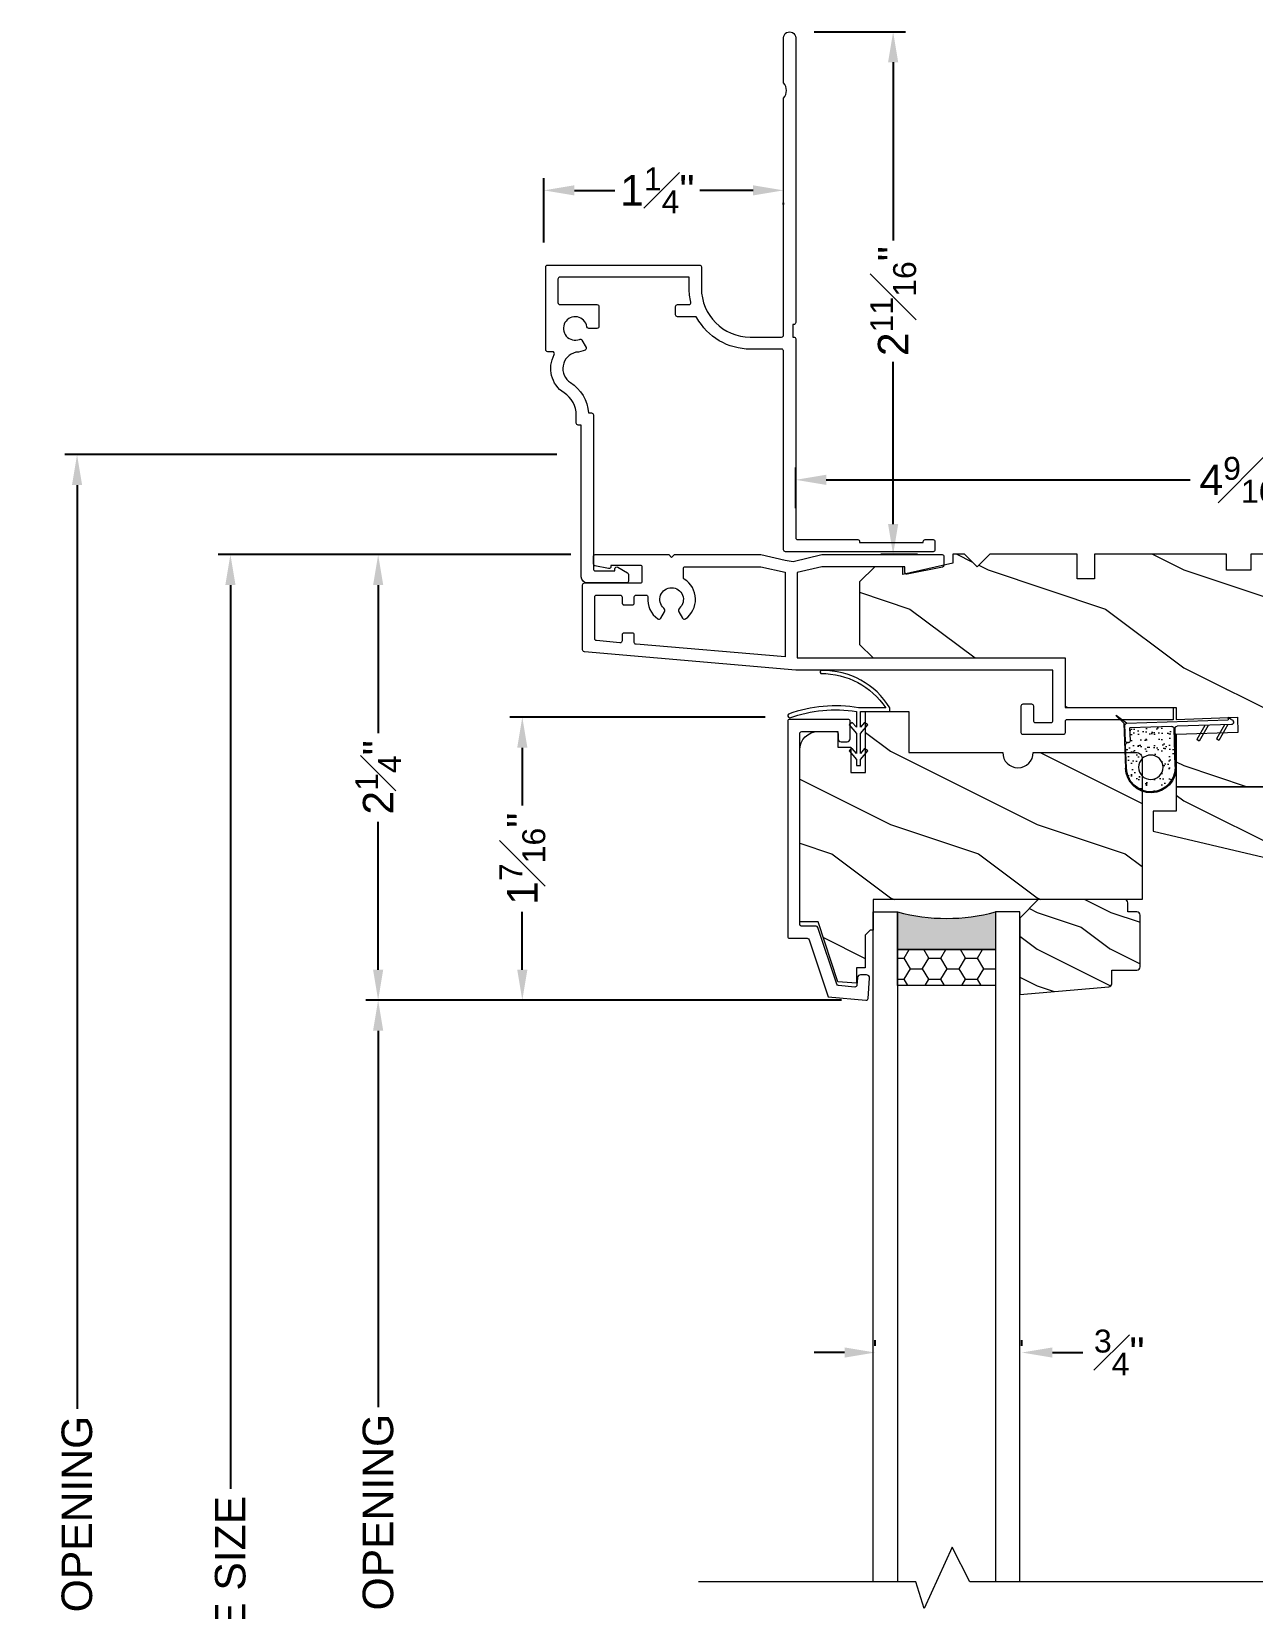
# Model space of a CAD drawing. Extents: x 75.1 to 84.8, y 7.9 to 23.
# Drawn here: x 75.11 to 81.35, y 14.89 to 22.95 of the extents above; entities that cross this region are included whole.
import ezdxf

# ---------------------------------------------------------------- set-up
doc = ezdxf.new("R2010")
doc.units = 0
doc.header["$MEASUREMENT"] = 0
doc.layers.get('0').update_dxf_attribs({"linetype": 'CONTINUOUS'})
doc.layers.get('DEFPOINTS').update_dxf_attribs({"linetype": 'CONTINUOUS'})
doc.layers.add('DIM', color=7, linetype='CONTINUOUS', lineweight=13)
doc.layers.add('PRODUCTS', color=7, linetype='CONTINUOUS', lineweight=13)
doc.styles.get("Standard").update_dxf_attribs({"font": 'arial.ttf'})
doc.dimstyles.get("Standard").update_dxf_attribs({"dimscale": 0, "dimtxt": 0.156, "dimasz": 0.156, "dimexe": 0.063, "dimexo": 0.125, "dimgap": 0.05, "dimtad": 0, "dimdec": 4, "dimzin": 0, "dimdsep": 46, "dimlunit": 4, "dimtxsty": 'Standard', "dimcen": 0.09, "dimclrd": 256, "dimclre": 256, "dimclrt": 256, "dimadec": 0, "dimazin": 0, "dimtfac": 0.75, "dimtdec": 4, "dimtix": 1, "dimtofl": 0, "dimtmove": 0, "dimatfit": 1, "dimfxl": 1, "dimfrac": 1, "dimtolj": 1, "dimtzin": 5, "dimarcsym": 0})

# ---------------------------------------------------------------- blocks, each defined once
blk = doc.blocks.new('*D13')
at = {"layer": 'DEFPOINTS', "color": 0, "ltscale": 2, "transparency": 16777216}
for p in [(79.0146566197296, 20.66221893491868), (79.0146566197296, 20.39263047136226), (83.5916573826691, 20.28187799510348)]:
    blk.add_point(p, dxfattribs=at)
at = {"layer": 'DIM', "lineweight": -2, "ltscale": 2, "transparency": 16777216}
for p, q in [((79.0146566197296, 20.51763047136226), (79.0146566197296, 20.72521893491868)), ((83.5916573826691, 20.40687799510348), (83.5916573826691, 20.72521893491868)), ((79.17065661972961, 20.66221893491868), (81.03091790079907, 20.66221893491868)), ((83.43565738266909, 20.66221893491868), (81.59676305768858, 20.66221893491868))]:
    blk.add_line(p, q, dxfattribs=at)
at = {"layer": 'DIM', "ltscale": 2, "transparency": 16777216}
for points in [[(79.17065661972961, 20.68821893491868), (79.17065661972961, 20.63621893491868), (79.0146566197296, 20.66221893491868)], [(83.43565738266909, 20.68821893491868), (83.43565738266909, 20.63621893491868), (83.5916573826691, 20.66221893491868)]]:
    blk.add_solid(points, dxfattribs=at)
at = {"layer": 'DIM', "ltscale": 2, "transparency": 16777216, "insert": (81.31384047924382, 20.66221893491868), "char_height": 0.156, "attachment_point": 5}
blk.add_mtext('\\A1;4{\\H0.750000x;\\S9#16;}"', dxfattribs=at)
blk = doc.blocks.new('*D14')
at = {"layer": 'DEFPOINTS', "color": 0, "ltscale": 2, "transparency": 16777216}
for p in [(77.6176649555471, 19.44886270391793), (78.98372323480274, 19.44886270391793), (79.37391852543658, 18.00252904074367)]:
    blk.add_point(p, dxfattribs=at)
at = {"layer": 'DIM', "lineweight": -2, "ltscale": 2, "transparency": 16777216}
for p, q in [((78.85872323480274, 19.44886270391793), (77.5546649555471, 19.44886270391793)), ((77.6176649555471, 19.29286270391793), (77.6176649555471, 18.99753830070733)), ((77.6176649555471, 18.15852904074367), (77.6176649555471, 18.45385344395427)), ((79.24891852543658, 18.00252904074367), (77.5546649555471, 18.00252904074367))]:
    blk.add_line(p, q, dxfattribs=at)
at = {"layer": 'DIM', "ltscale": 2, "transparency": 16777216}
for points in [[(77.5916649555471, 19.29286270391793), (77.6436649555471, 19.29286270391793), (77.6176649555471, 19.44886270391793)], [(77.5916649555471, 18.15852904074367), (77.6436649555471, 18.15852904074367), (77.6176649555471, 18.00252904074367)]]:
    blk.add_solid(points, dxfattribs=at)
at = {"layer": 'DIM', "ltscale": 2, "transparency": 16777216, "insert": (77.6176649555471, 18.72569587233081), "char_height": 0.156, "attachment_point": 5, "rotation": 90}
blk.add_mtext('\\A1;1{\\H0.750000x;\\S7#16;}"', dxfattribs=at)
blk = doc.blocks.new('*D15')
at = {"layer": 'DEFPOINTS', "color": 0, "ltscale": 2, "transparency": 16777216}
for p in [(76.88087259868595, 20.27987826213181), (77.9906566197296, 20.27987826213181), (79.37391852543658, 18.00252904074367)]:
    blk.add_point(p, dxfattribs=at)
at = {"layer": 'DIM', "lineweight": -2, "ltscale": 2, "transparency": 16777216}
for p, q in [((77.8656566197296, 20.27987826213181), (76.81787259868595, 20.27987826213181)), ((76.88087259868595, 20.12387826213181), (76.88087259868595, 19.36760815348412)), ((76.88087259868595, 18.15852904074367), (76.88087259868595, 18.91479914939135)), ((79.24891852543658, 18.00252904074367), (76.81787259868595, 18.00252904074367))]:
    blk.add_line(p, q, dxfattribs=at)
at = {"layer": 'DIM', "ltscale": 2, "transparency": 16777216}
for points in [[(76.85487259868596, 20.12387826213181), (76.90687259868595, 20.12387826213181), (76.88087259868595, 20.27987826213181)], [(76.85487259868596, 18.15852904074367), (76.90687259868595, 18.15852904074367), (76.88087259868595, 18.00252904074367)]]:
    blk.add_solid(points, dxfattribs=at)
at = {"layer": 'DIM', "ltscale": 2, "transparency": 16777216, "insert": (76.88087259868595, 19.14120365143775), "char_height": 0.156, "attachment_point": 5, "rotation": 90}
blk.add_mtext('\\A1;2{\\H0.750000x;\\S1#4;}"', dxfattribs=at)
blk = doc.blocks.new('*D16')
at = {"layer": 'DEFPOINTS', "color": 0, "ltscale": 2, "transparency": 16777216}
for p in [(76.88087259868595, 18.00252904074367), (79.37391852543658, 18.00252904074367), (79.37825487771705, 11.61930639693183)]:
    blk.add_point(p, dxfattribs=at)
at = {"layer": 'DIM', "lineweight": -2, "ltscale": 2, "transparency": 16777216}
for p, q in [((79.24891852543658, 18.00252904074367), (76.81787259868595, 18.00252904074367)), ((76.88087259868595, 17.84652904074367), (76.88087259868595, 15.92344159332615)), ((76.88087259868595, 11.77530639693183), (76.88087259868595, 13.69839384434935)), ((79.25325487771705, 11.61930639693183), (76.81787259868595, 11.61930639693183))]:
    blk.add_line(p, q, dxfattribs=at)
at = {"layer": 'DIM', "ltscale": 2, "transparency": 16777216}
for points in [[(76.85487259868596, 17.84652904074367), (76.90687259868595, 17.84652904074367), (76.88087259868595, 18.00252904074367)], [(76.85487259868596, 11.77530639693183), (76.90687259868595, 11.77530639693183), (76.88087259868595, 11.61930639693183)]]:
    blk.add_solid(points, dxfattribs=at)
at = {"layer": 'DIM', "ltscale": 2, "transparency": 16777216, "insert": (76.88087259868595, 14.81091771883776), "char_height": 0.156, "attachment_point": 5, "rotation": 90}
blk.add_mtext('\\A1;DAYLIGHT OPENING', dxfattribs=at)
blk = doc.blocks.new('*D17')
at = {"layer": 'DEFPOINTS', "color": 0, "ltscale": 2, "transparency": 16777216}
for p in [(76.12580588901416, 20.27987826213181), (77.9906566197296, 20.27987826213181), (77.99408971630433, 9.341916212525849)]:
    blk.add_point(p, dxfattribs=at)
at = {"layer": 'DIM', "lineweight": -2, "ltscale": 2, "transparency": 16777216}
for p, q in [((77.8656566197296, 20.27987826213181), (76.06280588901416, 20.27987826213181)), ((76.12580588901416, 20.12387826213181), (76.12580588901416, 15.50463314433954)), ((76.12580588901416, 9.49791621252585), (76.12580588901416, 14.1265185467952)), ((77.86908971630433, 9.341916212525849), (76.06280588901416, 9.341916212525849))]:
    blk.add_line(p, q, dxfattribs=at)
at = {"layer": 'DIM', "ltscale": 2, "transparency": 16777216}
for points in [[(76.09980588901416, 20.12387826213181), (76.15180588901416, 20.12387826213181), (76.12580588901416, 20.27987826213181)], [(76.09980588901416, 9.49791621252585), (76.15180588901416, 9.49791621252585), (76.12580588901416, 9.341916212525849)]]:
    blk.add_solid(points, dxfattribs=at)
at = {"layer": 'DIM', "ltscale": 2, "transparency": 16777216, "insert": (76.12580588901416, 14.81557584556739), "char_height": 0.156, "attachment_point": 5, "rotation": 90}
blk.add_mtext('\\A1;FRAME SIZE', dxfattribs=at)
blk = doc.blocks.new('*D18')
at = {"layer": 'DEFPOINTS', "color": 0, "ltscale": 2, "transparency": 16777216}
for p in [(75.3420543804217, 20.79123321158057), (77.9186566197296, 20.79123321158057), (77.57210921025555, 9.091916212525849)]:
    blk.add_point(p, dxfattribs=at)
at = {"layer": 'DIM', "lineweight": -2, "ltscale": 2, "transparency": 16777216}
for p, q in [((77.7936566197296, 20.79123321158057), (75.2790543804217, 20.79123321158057)), ((75.3420543804217, 20.63523321158057), (75.3420543804217, 15.91359358090162)), ((75.3420543804217, 9.247916212525851), (75.3420543804217, 13.96755811023313)), ((77.44710921025555, 9.091916212525849), (75.2790543804217, 9.09191621252585))]:
    blk.add_line(p, q, dxfattribs=at)
at = {"layer": 'DIM', "ltscale": 2, "transparency": 16777216}
for points in [[(75.3160543804217, 20.63523321158057), (75.3680543804217, 20.63523321158057), (75.3420543804217, 20.79123321158057)], [(75.3160543804217, 9.247916212525851), (75.3680543804217, 9.247916212525851), (75.3420543804217, 9.09191621252585)]]:
    blk.add_solid(points, dxfattribs=at)
at = {"layer": 'DIM', "ltscale": 2, "transparency": 16777216, "insert": (75.3420543804217, 14.94057584556739), "char_height": 0.156, "attachment_point": 5, "rotation": 90}
blk.add_mtext('\\A1;ROUGH OPENING', dxfattribs=at)
blk = doc.blocks.new('*D21')
at = {"layer": 'DEFPOINTS', "color": 0, "transparency": 16777216}
for p in [(80.17069578939177, 16.20183163216745), (79.420728821935, 16.11044644605648), (80.17069578939177, 16.11044832960521)]:
    blk.add_point(p, dxfattribs=at)
at = {"layer": 'DIM', "lineweight": -2, "transparency": 16777216}
for p, q in [((79.264728821935, 16.20183163216745), (79.108728821935, 16.20183163216745)), ((79.420728821935, 16.23544644605648), (79.420728821935, 16.26483163216745)), ((80.17069578939177, 16.23544832960521), (80.17069578939177, 16.26483163216745)), ((80.32669578939178, 16.20183163216745), (80.48269578939177, 16.20183163216745))]:
    blk.add_line(p, q, dxfattribs=at)
at = {"layer": 'DIM', "transparency": 16777216}
for points in [[(79.264728821935, 16.22783163216745), (79.264728821935, 16.17583163216745), (79.420728821935, 16.20183163216745)], [(80.32669578939178, 16.22783163216745), (80.32669578939178, 16.17583163216745), (80.17069578939177, 16.20183163216745)]]:
    blk.add_solid(points, dxfattribs=at)
at = {"layer": 'DIM', "transparency": 16777216, "insert": (80.66845090535357, 16.20183163216745), "char_height": 0.156, "attachment_point": 5}
blk.add_mtext('\\A1;{\\H0.750000x;\\S3#4;}"', dxfattribs=at)
blk = doc.blocks.new('Frame-Colonial-Horiz Profile-C-WC BLOCK')
at = {"ltscale": 2}
h = blk.add_hatch(dxfattribs=at)
h.set_pattern_fill('WOOD1', color=256)
h.set_pattern_definition([(216.8699, (0.4, 1), (2.999999917824452, 2.000000123263317), [0.5, -4.5]), (206.5651, (1, 0.7), (-0.9999991579409075, -1.000001309396381), [1.118034, -1.118034]), (198.4349, (1, 0.2), (-2.000000434592961, -0.999998403222708), [0.632456, -2.529822])])
edge = h.paths.add_edge_path()
edge.add_line((4.180999999999983, -0.5299997329711923), (3.200000762939453, -0.5299997329711923))
edge.add_line((3.200000762939453, -0.5299997329711923), (3.200000762939453, -0.7839994430541992))
edge.add_line((3.200000762939453, -0.7839994430541992), (2.632000923156738, -0.7839994430541992))
edge.add_line((2.632000923156738, -0.7839994430541992), (2.632000923156738, -0.8439998626709002))
edge.add_line((2.632000923156738, -0.8439998626709002), (2.319191932678223, -0.833076477050783))
edge.add_line((2.319191932678223, -0.833076477050783), (2.316469192504883, -0.9110288619995135))
edge.add_line((2.316469192504883, -0.9110288619995135), (2.632000923156738, -0.9220476150512678))
edge.add_line((2.632000923156738, -0.9220476150512678), (2.632000923156738, -1.187999725341797))
edge.add_line((2.632000923156738, -1.187999725341797), (1.242000579833984, -1.187999725341797))
edge.add_line((1.242000579833984, -1.187999725341797), (1.242000579833984, -1.092999458312988))
edge.add_line((1.242000579833984, -1.092999458312988), (0.9920005798339844, -1.092999458312988))
edge.add_line((0.9920005798339844, -1.092999458312988), (0.9920005798339844, -1.188000679016113))
edge.add_line((0.9920005798339844, -1.188000679016113), (0.8750009536743164, -1.188000679016113))
edge.add_arc((0.8750016473342311, -1.156999848034858), 0.03100083098901623, 179.9999999999996, 269.99871797676815, ccw=False)
edge.add_line((0.8440008163452148, -1.156999848034857), (0.8440008163452148, -1.094000816345213))
edge.add_line((0.8440008163452148, -1.094000816345213), (0.781001091003418, -1.094000816345213))
edge.add_line((0.781001091003418, -1.094000816345213), (0.6260004043579102, -0.9690008163452148))
edge.add_line((0.6260004043579102, -0.9690008163452148), (0.5630006790161133, -0.9690008163452166))
edge.add_line((0.5630006790161133, -0.9690008163452166), (0.5630006790161133, -0.8130006790161133))
edge.add_line((0.5630006790161133, -0.8130006790161133), (0.4380006790161133, -0.8130006790161133))
edge.add_line((0.4380006790161133, -0.8130006790161133), (0.4060001373291016, -0.781001091003418))
edge.add_line((0.4060001373291016, -0.781001091003418), (0.01599884033203125, -0.781001091003418))
edge.add_arc((0.01600021893258508, -0.7650008721302239), 0.01600021893258508, 179.999999999996, 269.9950633179584, ccw=False)
edge.add_line((0, -0.765000872130221), (0, 0))
edge.add_line((0, 0), (0.711359977722168, 0))
edge.add_line((0.711359977722168, 0), (0.711359977722168, -0.1250000000000009))
edge.add_line((0.711359977722168, -0.1250000000000009), (0.7563600540161133, -0.125))
edge.add_line((0.7563600540161133, -0.125), (0.8013601303100586, -0.1250000000000009))
edge.add_line((0.8013601303100586, -0.1250000000000009), (0.8013601303100586, -8.881784197001252e-16))
edge.add_line((0.8013601303100586, -8.881784197001252e-16), (1.490641593933105, -8.881784197001252e-16))
edge.add_line((1.490641593933105, -8.881784197001252e-16), (1.490641593933105, -0.1250000000000009))
edge.add_line((1.490641593933105, -0.1250000000000009), (1.535641670227051, -0.125))
edge.add_line((1.535641670227051, -0.125), (1.580641746520996, -0.1250000000000009))
edge.add_line((1.580641746520996, -0.1250000000000009), (1.580641746520996, -8.881784197001252e-16))
edge.add_line((1.580641746520996, -8.881784197001252e-16), (2.250999999999976, 8.881784197001252e-16))
edge.add_line((2.250999999999976, 8.881784197001252e-16), (2.250999999999976, -0.08200000000000163))
edge.add_line((2.250999999999976, -0.08200000000000163), (2.375999999999976, -0.08200000000000163))
edge.add_line((2.375999999999976, -0.08200000000000163), (2.375999999999976, 0))
edge.add_line((2.375999999999976, 0), (3.049204038146968, 0))
edge.add_line((3.049204038146968, 0), (3.049204038146968, -0.125))
edge.add_line((3.049204038146968, -0.125), (3.09420603814695, -0.125))
edge.add_line((3.09420603814695, -0.125), (3.139204038146971, -0.125))
edge.add_line((3.139204038146971, -0.125), (3.139204038146971, 0))
edge.add_line((3.139204038146971, 0), (3.585000038146973, -8.881784197001252e-16))
edge.add_line((3.585000038146973, -8.881784197001252e-16), (3.649999618530273, -0.06499958038330345))
edge.add_line((3.649999618530273, -0.06499958038330345), (3.714999198913574, 0))
edge.add_line((3.714999198913574, 0), (3.774005889892578, 0))
edge.add_line((3.774005889892578, 0), (3.774005889892578, -0.04599952697753817))
edge.add_line((3.774005889892578, -0.04599952697753817), (4.02900505065918, -0.1040019989013672))
edge.add_line((4.02900505065918, -0.1040019989013672), (4.02900505065918, -0.06400203704833984))
edge.add_line((4.02900505065918, -0.06400203704833984), (4.173004150390625, -0.06400203704833984))
edge.add_line((4.173004150390625, -0.06400203704833984), (4.25, -0.1409978866577166))
edge.add_line((4.25, -0.1409978866577166), (4.25, -0.4609997329711923))
edge.add_line((4.25, -0.4609997329711923), (4.180999999999983, -0.5299997329711923))
blk.add_lwpolyline([(4.180999999999983, -0.5299997329711923), (3.200000762939453, -0.5299997329711923), (3.200000762939453, -0.7839994430541992), (2.632000923156738, -0.7839994430541992), (2.632000923156738, -0.8439998626709002), (2.319191932678223, -0.833076477050783), (2.316469192504883, -0.9110288619995135), (2.632000923156738, -0.9220476150512678), (2.632000923156738, -1.187999725341797), (1.242000579833984, -1.187999725341797), (1.242000579833984, -1.092999458312988), (0.9920005798339844, -1.092999458312988), (0.9920005798339844, -1.188000679016113), (0.8750009536743164, -1.188000679016113, -0.4142070087483077), (0.8440008163452148, -1.156999848034857), (0.8440008163452148, -1.094000816345213), (0.781001091003418, -1.094000816345213), (0.6260004043579102, -0.9690008163452148), (0.5630006790161133, -0.9690008163452166), (0.5630006790161133, -0.8130006790161133), (0.4380006790161133, -0.8130006790161133), (0.4060001373291016, -0.781001091003418), (0.01599884033203125, -0.781001091003418, -0.4141883265214503), (0, -0.7650008721302228), (0, -0.7650008721302228), (0, -0.765000872130221), (0, 0), (0, 1.831867990631508e-15), (0, 0), (0.711359977722168, 0), (0.711359977722168, -0.1250000000000009), (0.7563600540161133, -0.125), (0.8013601303100586, -0.1250000000000009), (0.8013601303100586, -8.881784197001252e-16), (1.490641593933105, -8.881784197001252e-16), (1.490641593933105, -0.1250000000000009), (1.535641670227051, -0.125), (1.580641746520996, -0.1250000000000009), (1.580641746520996, -8.881784197001252e-16), (2.250999999999976, 8.881784197001252e-16), (2.250999999999976, -0.08200000000000163), (2.375999999999976, -0.08200000000000163), (2.375999999999976, 0), (3.049204038146968, 0), (3.049204038146968, -0.125), (3.09420603814695, -0.125), (3.139204038146971, -0.125), (3.139204038146971, 0), (3.585000038146973, -8.881784197001252e-16), (3.649999618530273, -0.06499958038330345), (3.714999198913574, 0), (3.774005889892578, 0), (3.774005889892578, -0.04599952697753817), (4.02900505065918, -0.1040019989013672), (4.02900505065918, -0.06400203704833984), (4.173004150390625, -0.06400203704833984), (4.25, -0.1409978866577166), (4.25, -0.4609997329711923)], format="xyb", close=True)
blk = doc.blocks.new('Weather Strip-Casement Frame-Horiz BLOCK')
h = blk.add_hatch()
h.set_pattern_fill('AR-SAND', color=256, scale=0.03, angle=358, style=0)
h.set_pattern_definition([(35.50000000000004, (0, 0), (0.0001287058654531076, 0.05783545309583213), [0, -0.0456, 0, -0.051, 0, -0.04875]), (5.49999999999998, (0, 0), (0.05601570247242316, 0.08275987721426949), [0, -0.0246, 0, -0.0411, 0, -0.01575]), (325.5, (-0.03687752151700463, 0.00128779142832228), (0.09337326926372597, -0.0030907913232259), [0, -0.015, 0, -0.05399999999999999, 0, -0.07049999999999998]), (315.5000000000001, (-0.03687752151700463, 0.00128779142832228), (0.09104777366855697, 0.02316685809511563), [0, -0.0075, 0, -0.03539999999999999, 0, -0.0405])])
h.paths.add_polyline_path([(0.2755409240598397, -0.0566865145495985, -0.4142811765238232), (0.2868942963937684, -0.04604449500591201), (0.5007796773765847, -0.05298647332921291), (0.4986711208771908, -0.1179520190563785, 0.414213560846989), (0.5083423742942443, -0.1282721226490704), (0.5133381780321997, -0.1284342691272293, -0.384695919187163), (0.5229763117480672, -0.1397525535161108), (0.5191161608726702, -0.2586854862014807, -1), (0.2692479552233635, -0.2505756300751294)])
h.paths.add_polyline_path([(0.3317167342397056, -0.2526069669396271, 1), (0.4566509470457163, -0.2566618985724141, 1)], flags=16)
at = {"linetype": 'Continuous'}
for p, q in [((-0.01713484451943259, -0.01116400191879841), (0, 0)), ((0, 0), (-0.0003799948227083405, -0.01170780628200774)), ((0.5186211583767601, -0.02851748080240668), (0.5704858007411815, 0.01009591897911832)), ((0.5315755215760305, -0.02897323904245042), (0.5717507550123457, 0.008676079122089675)), ((0.57285101892424, 0.009708090928473467), (0.57285101892424, 0.009708090928473467)), ((-0.02858478160862887, -0.02479967528404359), (-0.028487454920338, -0.02180099755358711)), ((-0.01794581775740767, -0.03615044121510635), (0.2599075049186581, -0.04516859726771472)), ((0.5187343943081544, -0.02855646054767647), (-0.0003799948227083405, -0.01170780628200774)), ((0.001043266077971339, -0.03676676107651566), (0.04678706284548184, -0.1169470835372124)), ((0.01803877055743897, -0.0376571086183688), (0.05901203301624491, -0.1094776395898478)), ((0.1018759283642225, -0.04037817225304785), (0.1476197251317046, -0.1205584947137446)), ((0.1188714328436902, -0.04126851979490098), (0.1593951054850891, -0.1123006221808218)), ((0.2705445624267497, -0.05651930132548699), (0.2642513061529144, -0.2504172729212755)), ((0.2692479552233635, -0.2505756300751329), (0.2755409240598397, -0.0566865145495985)), ((0.2868942964161079, -0.04604449500663677), (0.5007796773766131, -0.05298647332921469)), ((0.4986711208771908, -0.1179520190563785), (0.5007796773766131, -0.05298647332921469)), ((0.5236575367555361, -0.1187637138120863), (0.5262446137764414, -0.03905474203541459)), ((0.5315755215760305, -0.02897323904245042), (0.5240916375446432, -0.2595549713293863)), ((0.5315755215760305, -0.02897323904245042), (0.5307645483380554, -0.05395967833876014)), ((0.5315755215760305, -0.02897323904245042), (0.5315755215760305, -0.02897323904245042)), ((0.04678706284548184, -0.1169470835372124), (0.05901203301624491, -0.1094776395898478)), ((0.1476197251317046, -0.1205584947137446), (0.1593951054850891, -0.1123006221808218)), ((0.5033451274545371, -0.1281099293328261), (0.5033451274545371, -0.1281099293328261)), ((0.5033451274545371, -0.1281099293328261), (0.5033451274545371, -0.1281099293328261)), ((0.5133381780321997, -0.1284342691272293), (0.5083423742942443, -0.1282721226490704)), ((0.5191161608726702, -0.2586854862014807), (0.5229738991976944, -0.1398268852464319))]:
    blk.add_line(p, q, dxfattribs=at)
blk.add_circle((0.3941838406427109, -0.2546344327560206), 0.0625)
for centre, radius, start, end in [((0.5708239927321586, 0.009123816489111647), 0.001029250734188283, 334.2138840159004, 109.1826561716313), ((-0.01758831491645196, -0.02515407497124755), 0.01100217609613621, 178.1540815823183, 268.1379128955914), ((-0.01749115082751018, -0.02216040699796906), 0.01100217609613621, 88.14414733362045, 178.1279786468955), ((0.2595514556661271, -0.05616175269300072), 0.01099891982308574, 358.1371227590623, 88.14493747015644), ((0.2865373918191949, -0.05704088066907609), 0.01100217608151632, 88.14102999830592, 178.1542564804967), ((0.5150019035829132, -0.03916224876272523), 0.01124322419022564, 0.5478655861878368, 71.2218042436456), ((0.5086667993820697, -0.1182764441441932), 0.01000094200221275, 178.1410301146018, 268.1410301146071), ((0.5136618816686394, -0.1184385672065407), 0.01000094200221275, 268.1451658939571, 358.1368943352566), ((0.5118904246265288, -0.1394299490447644), 0.01109058009831797, 357.9489235828571, 82.49925894414247), ((0.3941838406427109, -0.2546344327560206), 0.1300009536734751, 178.1410301146068, 358.1410301146068), ((0.3941820580480453, -0.2546305581383077), 0.1249998900189603, 178.1410301146068, 358.1410301146068)]:
    blk.add_arc(centre, radius, start, end, dxfattribs=at)
blk = doc.blocks.new('Sash-Profile-C-WC Narrow BLOCK')
at = {"ltscale": 2}
h = blk.add_hatch(dxfattribs=at)
h.set_pattern_fill('WOOD1', color=256, scale=0.75, style=0)
h.set_pattern_definition([(216.8699, (0.3, 0.75), (2.249999938368339, 1.500000092447488), [0.375, -3.375]), (206.5651, (0.75, 0.5249999999999999), (-0.7499993684556807, -0.7500009820472855), [0.8385255, -0.8385255]), (198.4349, (0.75, 0.15), (-1.500000325944721, -0.749998802417031), [0.474342, -1.8973665])])
edge = h.paths.add_edge_path()
edge.add_line((-0.375, -0.326000000000036), (-0.3749999999999716, -0.4822504272460861))
edge.add_line((-0.3749999999999716, -0.4822504272460861), (-0.3597188162640634, -0.4822504272460861))
edge.add_line((-0.3597188162640634, -0.4822504272460861), (-0.3347188162640578, -0.5072504272460634))
edge.add_line((-0.3347188162640578, -0.5072504272460634), (-0.3347188162640578, -0.6739999999999924))
edge.add_line((-0.3347188162640578, -0.6739999999999924), (-0.2899999999999636, -0.6739999999999924))
edge.add_line((-0.2899999999999636, -0.6739999999999924), (-0.2899999999999636, -0.7537784979566737))
edge.add_line((-0.2899999999999636, -0.7537784979566737), (-0.1938173452905971, -0.7463158852398095))
edge.add_line((-0.1938173452905971, -0.7463158852398095), (-0.09399999999996567, -0.4390000000000072))
edge.add_line((-0.09399999999996567, -0.4390000000000072), (2.842170943040401e-14, -0.4390000000000072))
edge.add_line((2.842170943040401e-14, -0.4390000000000072), (0, 0.4390000000000072))
edge.add_arc((-0.09399999999999673, 0.4390000000000045), 0.09399999999999673, 1.624113028832491e-12, 89.9999999999984)
edge.add_line((-0.09399999999999409, 0.5330000000000013), (-0.1949999999999648, 0.5330000000000013))
edge.add_line((-0.1949999999999648, 0.5330000000000013), (-0.1949999999999648, 0.4529999999999887))
edge.add_line((-0.1949999999999648, 0.4529999999999887), (-0.2609999999999673, 0.4529999999999887))
edge.add_line((-0.2609999999999673, 0.4529999999999887), (-0.2609999999999673, 0.3229999999999933))
edge.add_line((-0.2609999999999673, 0.3229999999999933), (-0.3359999999999559, 0.3229999999999933))
edge.add_line((-0.3359999999999559, 0.3229999999999933), (-0.3359999999999559, 0.6350000000000051))
edge.add_line((-0.3359999999999559, 0.6350000000000051), (-0.5569999999999595, 0.6350000000000051))
edge.add_line((-0.5569999999999595, 0.6350000000000051), (-0.5569999999999595, 0.4260000000000019))
edge.add_line((-0.5569999999999595, 0.4260000000000019), (-1.037000000000035, 0.4260000000000019))
edge.add_arc((-1.115000000000038, 0.4260000000000019), 0.07800000000000296, -180, 0, ccw=False)
edge.add_line((-1.19300000000004, 0.4260000000000019), (-1.717999999999989, 0.4260000000000304))
edge.add_arc((-1.717999999999995, 0.3940000000000249), 0.03200000000000541, 89.99999999999046, 180.0000000000094)
edge.add_line((-1.75, 0.3940000000000197), (-1.749999999999972, -0.3260000000000076))
edge.add_line((-1.749999999999972, -0.3260000000000076), (-0.375, -0.326000000000036))
at = {"linetype": 'Continuous'}
blk.add_lwpolyline([(-0.375, -0.326000000000036), (-0.3749999999999716, -0.4822504272460861), (-0.3597188162640634, -0.4822504272460861), (-0.3347188162640578, -0.5072504272460634), (-0.3347188162640578, -0.6739999999999924), (-0.2899999999999636, -0.6739999999999924), (-0.2899999999999636, -0.7537784979566737), (-0.1938173452905971, -0.7463158852398095), (-0.09399999999996567, -0.4390000000000072), (2.842170943040401e-14, -0.4390000000000072), (0, 0.4390000000000072, 0.4142135623730786), (-0.09399999999999409, 0.5330000000000013), (-0.1949999999999648, 0.5330000000000013), (-0.1949999999999648, 0.4529999999999887), (-0.2609999999999673, 0.4529999999999887), (-0.2609999999999673, 0.3229999999999933), (-0.3359999999999559, 0.3229999999999933), (-0.3359999999999559, 0.6350000000000051), (-0.5569999999999595, 0.6350000000000051), (-0.5569999999999595, 0.4260000000000019), (-1.037000000000035, 0.4260000000000019, -1), (-1.19300000000004, 0.4260000000000019), (-1.717999999999989, 0.4260000000000304, 0.4142135623731917), (-1.75, 0.3940000000000197), (-1.749999999999972, -0.3260000000000076)], format="xyb", close=True, dxfattribs=at)
blk = doc.blocks.new('3566-Sash-Narrow BLOCK')
blk.add_lwpolyline([(-0.1452602907973528, -0.8588859472698935), (-0.1443570350916161, -0.8588072347461875), (-0.3381236048428207, -0.8756926589046614, -0.4203264625170721), (-0.3489816609256025, -0.8664506203914115), (-0.3562143223697944, -0.7630187429303845, -0.4348123749609328), (-0.3402866417665109, -0.745938396628155), (-0.3102762109102741, -0.745938396628155, -0.3939104756149421), (-0.2943485303069906, -0.7607911990779002), (-0.2916685941539754, -0.7991160715913601, 0.4203264625170764), (-0.2808105380711936, -0.8083581101046136), (-0.1972215707850182, -0.800266544044927, 0.2965835828286902), (-0.188713746331473, -0.7934825905182947), (-0.09255150775646825, -0.5042889654842106, -0.3230253044241456), (-0.08308218158319391, -0.497458582901853), (-0.00997910898499299, -0.4974585829018565, 0.4142135623731037), (0, -0.4874794739168635), (0, 0.4874794739168635, 0.4142135623730951), (-0.00997910898499299, 0.497458582901853), (-0.1856114271208753, 0.497458582901853, 0.4142135623730993), (-0.1955905361058399, 0.4874794739168635), (-0.1955905361058399, 0.4605358796573853, -0.4142135623731004), (-0.2115571104818343, 0.4445693052813979), (-0.2414944374368133, 0.4445693052813979, -0.4142135623730869), (-0.2574610118128078, 0.4605358796573853), (-0.2574610118128078, 0.5493499496238137, -0.4142135623731037), (-0.2474819028278148, 0.5593290586088031), (0.0518913667219465, 0.5593290586088031, -0.4142135623730951), (0.06187047570693949, 0.5493499496238137), (0.06187047570693949, -0.5493499496238137, -0.4142135623730951), (0.0518913667219465, -0.5593290586088031), (-0.03845600471200328, -0.5593290586088031, 0.328454825572407), (-0.04798532591232174, -0.5663459634152588)], format="xyb", close=True)
blk = doc.blocks.new('Glazing Bead-2227-Casement BLOCK')
at = {"ltscale": 2}
h = blk.add_hatch(dxfattribs=at)
h.set_pattern_fill('WOOD1', color=256, scale=0.375)
h.set_pattern_definition([(216.8699, (0.15, 0.375), (1.124999969184169, 0.7500000462237438), [0.1875, -1.6875]), (206.5651, (0.375, 0.2625), (-0.3749996842278404, -0.3750004910236427), [0.41926275, -0.41926275]), (198.4349, (0.375, 0.07500000000000001), (-0.7500001629723605, -0.3749994012085155), [0.237171, -0.9486832500000001])])
h.paths.add_polyline_path([(5.551115123125783e-17, 0.3909999999999982), (-0.09399999999999409, 0.4849999999999994), (-0.5350000000000072, 0.4849999999999994, 0.4142135623730951), (-0.5510000000000161, 0.4689999999999905), (-0.5510000000000161, 0.421999999999997), (-0.5980000000000096, 0.421999999999997, 0.4142135623730951), (-0.6140000000000043, 0.4060000000000024), (-0.6140000000000043, 0.1409999999999947, 0.4142135623730951), (-0.5980000000000096, 0.125), (-0.4689999999999941, 0.125), (-0.4689999999999941, 0.05484215458977448, 0.3923998367047263), (-0.4541996214292116, 0.03888718958114623), (0, 5.551115123125783e-17)])
blk.add_lwpolyline([(-0.5980000000000132, 0.421999999999997), (-0.5510000000000161, 0.421999999999997), (-0.5510000000000161, 0.4690000000000012, -0.414213562373095), (-0.5349999999999966, 0.4849999999999994), (-0.09399999999999409, 0.4849999999999994), (0, 0.3909999999999982), (0, 0), (-0.4541996214292112, 0.03888718958114623, -0.3923998367046706), (-0.4689999999999941, 0.05484215458977104), (-0.4689999999999941, 0.125), (-0.5980000000000132, 0.125, -0.414213562373095), (-0.6140000000000043, 0.1409999999999982), (-0.6140000000000043, 0.4059999999999988, -0.414213562373095)], format="xyb", close=True)
blk = doc.blocks.new('C-WC-Sash WS BLOCK')
at = {"linetype": 'Continuous'}
blk.add_lwpolyline([(0.1695594787597656, 0), (0.1695594787597656, -0.08043418959009063), (0.1910781860351562, -0.05503368377685458), (0.2069091796875, -0.06725406646728516), (0.1695613861083984, -0.1113424301147452), (0.1695613861083984, -0.2140903472900391), (0.1910781860351562, -0.1886920928955078), (0.2069091796875, -0.2009124755859375), (0.1695613861083984, -0.2450008392333984), (0.1695613861083984, -0.2750015258789062), (0.1495609283447266, -0.2750015258789062), (0.1495609283447266, -0.2450008392333984), (0.112213134765625, -0.2009124755859375), (0.1280441284179688, -0.1886920928955078), (0.1495609283447266, -0.21409034729004), (0.1495609283447266, -0.1113424301147479), (0.112213134765625, -0.06725406646728427), (0.1280441284179688, -0.05503368377685458), (0.1495609283447266, -0.0804319381713885), (0.1495609283447266, -8.881784197001252e-16), (0, 0), (0, 0.01899909973144531, -0.2689186551245049), (0.3458986282348633, 0.2095889474290482, -0.8383699535702687), (0.3513813018798828, 0.1949071313279731, 0.2502957280725493), (0.02000045776367188, 0.01899909973144531), (0.158787727355957, 0.01899909973144531, -0.1315983022414413), (0.5167245864868164, -0.01290893554687411, -0.6866385704411319), (0.5112552642822266, -0.03154945373535156, 0.1242058799348433)], format="xyb", close=True, dxfattribs=at)
blk = doc.blocks.new('C-WC FRAME HEAD & SILL w BM')
for points in [[(0.7599999999999909, -0.03510939449581585), (0.6150000000001228, 0), (0, 0, 0.4142135623730951), (-0.01000000000001933, -0.00999999999999801), (-0.01000000000001933, -0.05381039765557105, 0.3572261466049069), (-0.001971059731431524, -0.06361421953967294), (0.1781333935417422, -0.09982424451700922, 0.4703402862644739), (0.1899999999999977, -0.0899999999999963), (0.1899999999999977, -0.06199999999993366), (0.6150000000001228, -0.06199999999993366), (0.7399999999999807, -0.09149622317329431), (0.7399999999999807, -0.5279999999995155), (-0.6290000000000475, -0.5279999999995191), (-0.6290000000000475, -0.7819999999995169), (-1.182000000000045, -0.7819999999995169), (-1.182000000000045, -0.843999999999518), (-0.6390000000000384, -0.843999999999518, -0.4142135623730951), (-0.6290000000000475, -0.853999999999516), (-0.6290000000000475, -0.9099999999995205, 0.4142135623730951), (-0.6190000000000282, -0.9199999999995185), (-0.4150000000000205, -0.9199999999995185, 0.4142135623730951), (-0.4050000000000296, -0.9099999999995205), (-0.405000000000058, -0.7729999999995201, 0.4142135623730951), (-0.4150000000000489, -0.7629999999995221), (-0.4570000000000505, -0.7629999999995221, 0.4142135623730951), (-0.4670000000000414, -0.7729999999995201), (-0.4670000000000414, -0.8479999999995229, -0.4142135623730951), (-0.4770000000000323, -0.8579999999995209), (-0.5570000000000448, -0.8579999999995209, -0.4142135623730951), (-0.5670000000000357, -0.8479999999995229), (-0.5670000000000641, -0.5899999999995202), (0.7469999999999288, -0.5899999999995167), (1.827930070967, -0.4960281644617837, 0.3871887601088211), (1.836999999999932, -0.4860715100037751), (1.836999999999932, -0.1549999999998342, 0.4142135623730951), (1.826999999999941, -0.1449999999998433), (1.542000000000229, -0.1449999999998433, -0.4142135623730951), (1.532000000000238, -0.1349999999998523), (1.532000000000238, -0.06499999999993022, -0.4142135623730951), (1.542000000000229, -0.05499999999993932), (1.692000000000064, -0.05499999999993932), (1.692000000000064, -0.06099709599724079, 0.4740205020356774), (1.703984724077714, -0.07079816075242817), (1.77398472407765, -0.05662310029663686, 0.3568332307708859), (1.781999999999982, -0.04682203554144948), (1.781999999999982, -0.009999999999990905, 0.4142135623730951), (1.771999999999991, 0), (1.397000000000389, 0), (1.382000000000403, -0.01500000000000057), (1.367000000000388, 0), (0.9279901951357203, 0, 0.04938898902106167), (0.9260290337843458, -0.0001941932430895577), (0.8019999999999357, -0.02871690466433208)], [(1.583000000000169, -0.2569999999997279, -0.414213562373095), (1.573000000000178, -0.246999999999737), (1.573000000000178, -0.2169999999997678, 0.4142135623728869), (1.563000000000187, -0.2069999999997805), (1.51345341380042, -0.206999999999681, 0.4411354716013522), (1.50349482184572, -0.2179090909088899, -0.2683859989699099), (1.45218986034979, -0.3287866900153134, -0.4406487575380249), (1.437776339070126, -0.3256074531289173), (1.418742346142096, -0.2926396103066615, -0.3563939586925374), (1.42178618175916, -0.273911688245331, 2.636887572711155), (1.342213818241618, -0.2739116882453239, -0.3563939586924627), (1.345257653858681, -0.2926396103066615), (1.326223660930907, -0.3256074531284945, -0.4406487575338021), (1.311810139651328, -0.3287866900149687, -0.5364849407352452), (1.317303030303492, -0.1255674030490717, 0.2584968720233836), (1.322000000000457, -0.1170893213317754), (1.322000000000457, -0.07199999999994233, 0.4142135623730878), (1.312000000000438, -0.06199999999994432), (0.9279901951357203, -0.06199999999993366, 0.04938898902115871), (0.9260290337843458, -0.06219419324303033), (0.8019999999999357, -0.08999999999990393), (0.8019999999999357, -0.5225924279059591), (1.563930070967245, -0.4584190191135349, 0.3871887601088212), (1.573000000000178, -0.4484623646555264), (1.573000000000178, -0.4109759631460079, -0.414213562373095), (1.583000000000197, -0.4009759631460028), (1.625000000000114, -0.4009759631460028, -0.414213562373095), (1.635000000000133, -0.4109759631460079), (1.635000000000133, -0.440802580978044, 0.4417648538639532), (1.645930070967211, -0.4507592354360526), (1.765930070967045, -0.439549795908043, 0.3871887601088212), (1.774999999999977, -0.4295931414500345), (1.775000000000006, -0.2169999999997714, 0.4142135623731341), (1.765000000000015, -0.2069999999997769), (1.645000000000124, -0.2069999999997805, 0.414213562373108), (1.635000000000133, -0.2169999999997678), (1.635000000000133, -0.246999999999737, -0.414213562373095), (1.625000000000142, -0.2569999999997279)]]:
    blk.add_lwpolyline(points, format="xyb", close=True)
blk = doc.blocks.new('Brickmould-2.657-Alu Profile 3698 BLOCK')
blk.add_lwpolyline([(-0.8550000000000182, 1.257000000000545, 0.414213562373069), (-0.8650000000000091, 1.247000000000554), (-0.8650000000000091, 0.2320000000005678, -0.4142135623730951), (-0.875, 0.2220000000005484), (-1.182000000000016, 0.2220000000005768, 0.4142135623730951), (-1.192000000000007, 0.2120000000005575), (-1.192000000000007, 0.2070000000005621), (-1.516999999999996, 0.2070000000005621), (-1.516999999999996, 0.2120000000005575, 0.4142135623730951), (-1.527000000000015, 0.2220000000005768), (-1.567000000000007, 0.2220000000005768, 0.414213562372991), (-1.576999999999998, 0.2120000000005575), (-1.576999999999998, 0.1700000000005559, 0.4142135623730951), (-1.567000000000007, 0.160000000000565), (-0.8130000000000166, 0.160000000000565, 0.4142135623730951), (-0.8029999999999973, 0.1700000000005559), (-0.8029999999999973, 1.185000000000542, -0.4142135623730951), (-0.7930000000000064, 1.195000000000562), (-0.6330000000000098, 1.195000000000562, 0.2727349461028029), (-0.3600602969918896, 1.355844720496918, -0.2727349461028279), (-0.3513122295877906, 1.36099999999999), (-0.2609999999999957, 1.36099999999999, 0.4142135623731137), (-0.2510000000000048, 1.371000000000009), (-0.2510000000000048, 1.413000000000011, 0.414213562373076), (-0.2609999999999957, 1.423000000000002), (-0.3196184434273448, 1.423000000000002, -0.4838824578975137), (-0.329350789904737, 1.435298136645969, 0.05803658376887055), (-0.320999999999998, 1.507000000000573), (-0.320999999999998, 1.562999999999988), (0.339999999999975, 1.563000000000017, -0.4142135623730951), (0.3499999999999943, 1.552999999999997), (0.3499999999999943, 1.432999999999993, -0.4142135623730898), (0.339999999999975, 1.423000000000002), (0.1504473218609519, 1.423000000000002, 0.4142135623730898), (0.140447321860961, 1.413000000000011), (0.140447321860961, 1.311000000000007, 0.4142135623730732), (0.1504473218609519, 1.301000000000016), (0.1927179676970923, 1.301000000000016, 0.3728246932727524), (0.2026154008833316, 1.309571428571417, -2.886751345949381), (0.2397307753311679, 1.245285714285586, 0.3728246932727711), (0.2273589838485464, 1.240999999999872), (0.2062236609304762, 1.204392546871418, 0.4406487575338608), (0.2106771216619165, 1.19032045284203, 0.0989357782005602), (0.25715365721544, 1.179096296358097, -0.04642982893252995), (0.2589906048040405, 1.178851414769099, -0.6656788805482083), (0.2856537102473453, 1.024301054814941, 0.2406386984236823), (0.1943468910597517, 0.8690000000000282), (0.179000000000002, 0.8689999999999998, 0.4142135623730951), (0.1689999999999827, 0.8590000000000089), (0.1689999999999827, 0.07200000000000273, -0.4142135623730951), (0.1589999999999918, 0.06200000000001182), (0.0589999999999975, 0.06200000000001182), (0.0589999999999975, 0.07200000000000273, 0.5773502691896413), (0.04399999999998272, 0.08066025403786625), (-0.005000000000023874, 0.0523700908475746, 0.2679491924311421), (-0.01000000000001933, 0.04370983680971108), (-0.01000000000001933, 0.009999999999990905, 0.4142135623730951), (0, 0), (0.199799999999982, 0, 0.4142135623730951), (0.2309999999999945, 0.03120000000001255), (0.2309999999999945, 0.8070000000000164), (0.2459999999999809, 0.8070000000000164, 0.4142135623730951), (0.2560000000000002, 0.8170000000000073), (0.2560000000000002, 0.8572846883838565, -0.2563535852103667), (0.3189540636042238, 0.9720030006799618, 0.3962579984393972), (0.3686287805239203, 1.167159235668521, -0.571269151630097), (0.3773790377029229, 1.182000000000016), (0.4019999999999868, 1.182000000000016, 0.4142135623730951), (0.4119999999999777, 1.192000000000007), (0.4119999999999777, 1.615000000000009, 0.4142135623730951), (0.4019999999999868, 1.625), (-0.3730000000000189, 1.625, 0.4142135623730951), (-0.3830000000000098, 1.615000000000009), (-0.3830000000000098, 1.507000000000573, -0.4142135623730909), (-0.6330000000000098, 1.257000000000573), (-0.7930000000000064, 1.257000000000573, -0.4142135623730951), (-0.8029999999999973, 1.267000000000564), (-0.8029999999999973, 2.4773137303346, -0.3779644730093442), (-0.8029999999999973, 2.556686269666557), (-0.8029999999999973, 2.78600000000057, 1.000000000005386), (-0.8650000000000091, 2.78600000000057), (-0.8650000000000091, 1.331000000000557, 0.4142135623730951), (-0.8550000000000182, 1.321000000000566), (-0.8499999999999943, 1.321000000000566), (-0.8499999999999943, 1.257000000000573)], format="xyb", close=True)
blk = doc.blocks.new('*D27')
at = {"layer": 'DEFPOINTS', "color": 0, "transparency": 16777216}
for p in [(78.9836566197296, 22.95187826213271), (79.51275449022893, 22.95187826213271), (79.7626566197296, 20.27987826213181)]:
    blk.add_point(p, dxfattribs=at)
at = {"layer": 'DIM', "lineweight": -2, "transparency": 16777216}
for p, q in [((79.1086566197296, 22.95187826213271), (79.57575449022893, 22.95187826213271)), ((79.51275449022893, 22.79587826213271), (79.51275449022893, 21.8850480902439)), ((79.51275449022893, 20.43587826213181), (79.51275449022893, 21.26575750361362)), ((79.6376566197296, 20.27987826213181), (79.44975449022893, 20.27987826213181))]:
    blk.add_line(p, q, dxfattribs=at)
at = {"layer": 'DIM', "transparency": 16777216}
for points in [[(79.48675449022893, 22.79587826213271), (79.53875449022892, 22.79587826213271), (79.51275449022893, 22.95187826213271)], [(79.48675449022893, 20.43587826213181), (79.53875449022892, 20.43587826213181), (79.51275449022893, 20.27987826213181)]]:
    blk.add_solid(points, dxfattribs=at)
at = {"layer": 'DIM', "transparency": 16777216, "insert": (79.51275449022893, 21.57540279692877), "char_height": 0.156, "attachment_point": 5, "rotation": 90}
blk.add_mtext('\\A1;2{\\H0.750000x;\\S11#16;}"', dxfattribs=at)
blk = doc.blocks.new('*D28')
at = {"layer": 'DEFPOINTS', "color": 0, "transparency": 16777216}
for p in [(78.9526566197296, 22.19486076515712), (77.7276566197296, 22.14152488070382), (77.7276566197296, 21.74987826213198)]:
    blk.add_point(p, dxfattribs=at)
at = {"layer": 'DIM', "lineweight": -2, "transparency": 16777216}
for p, q in [((77.7276566197296, 21.87487826213198), (77.7276566197296, 22.20452488070381)), ((77.8836566197296, 22.14152488070382), (78.09002508306031, 22.14152488070382)), ((78.79665661972959, 22.14152488070382), (78.52548893026358, 22.14152488070382)), ((78.9526566197296, 22.06986076515712), (78.9526566197296, 22.07852488070382))]:
    blk.add_line(p, q, dxfattribs=at)
at = {"layer": 'DIM', "transparency": 16777216}
for points in [[(77.8836566197296, 22.16752488070382), (77.8836566197296, 22.11552488070382), (77.7276566197296, 22.14152488070382)], [(78.79665661972959, 22.16752488070382), (78.79665661972959, 22.11552488070382), (78.9526566197296, 22.14152488070382)]]:
    blk.add_solid(points, dxfattribs=at)
at = {"layer": 'DIM', "transparency": 16777216, "insert": (78.30775700666194, 22.14152488070382), "char_height": 0.156, "attachment_point": 5}
blk.add_mtext('\\A1;1{\\H0.750000x;\\S1#4;}"', dxfattribs=at)
blk = doc.blocks.new('Frame-Head Cover-NEW BLOCK')
at = {"ltscale": 2}
h = blk.add_hatch(dxfattribs=at)
h.set_pattern_fill('WOOD1', color=256, scale=0.6, style=0)
h.set_pattern_definition([(216.8699, (0.24, 0.6), (1.799999950694671, 1.20000007395799), [0.3, -2.7]), (206.5651, (0.6, 0.42), (-0.5999994947645445, -0.6000007856378283), [0.6708204, -0.6708204]), (198.4349, (0.6, 0.12), (-1.200000260755777, -0.5999990419336249), [0.3794736, -1.5178932])])
h.paths.add_polyline_path([(0, 0, 0.4142135623730951), (-0.03100000000000591, -0.03100000000000591), (-0.03100000000000592, -0.5), (0.25, -0.5), (0.25, -0.4370000000000119), (0.7189999999999941, -0.4370000000000119), (0.7189999999999941, -0.5), (1.875, -0.2270000000000038), (1.875, -0.125), (1.757000000000005, -0.125), (1.757000000000005, 0)])
blk.add_lwpolyline([(0.7189999999999941, -0.5), (0.7189999999999941, -0.4370000000000118), (0.25, -0.4370000000000118), (0.25, -0.5), (-0.03100000000000591, -0.5), (-0.03100000000000591, -0.03100000000000591, -0.414213562373095), (0, 0), (1.757000000000005, 0), (1.757000000000005, -0.125), (1.875, -0.125), (1.875, -0.2270000000000039)], format="xyb", close=True, dxfattribs=at)

msp = doc.modelspace()

# ---------------------------------------------------------------- hatches: boundary and pattern name
at = {"layer": 'PRODUCTS'}
h = msp.add_hatch(color=254, dxfattribs=at)
edge = h.paths.add_edge_path()
edge.add_arc((79.78577356476046, 19.37912850945869), 0.9586192239038176, 254.8824504649191, 285.1161897560203)
edge.add_line((80.0357597040026, 18.45367848561906), (80.03575542104971, 18.26154123181467))
edge.add_line((80.03575542104971, 18.26154123181467), (79.53576067544526, 18.26154803955304))
edge.add_line((79.53576067544526, 18.26154803955304), (79.53576546223343, 18.45368441870616))
h = msp.add_hatch(dxfattribs=at)
h.set_pattern_fill('HONEY', color=256, scale=0.5, style=0)
h.set_pattern_definition([(0, (-4.586702514439082, -3.378786526531403), (0.09375, 0.0541265875), [0.0625, -0.125]), (120, (-4.586702514439082, -3.378786526531403), (-0.09374999979516123, 0.05412658785479114), [0.06249999999999986, -0.1249999999999997]), (59.99999999999999, (-4.586702514439082, -3.378786526531403), (2.048387640063432e-10, 0.1082531753547911), [-0.125, 0.0625])])
h.paths.add_polyline_path([(79.53578008227817, 18.26154803928878), (80.03575851698105, 18.26154803928878), (80.03575851698105, 18.0776844186598), (79.53578008227817, 18.0776844186598)])

# ---------------------------------------------------------------- linework, layer by layer
at = {"layer": 'PRODUCTS', "linetype": 'Continuous'}
for points in [[(79.41079503651709, 15.03070243832979), (79.41079492059379, 18.45368028255015), (79.53578737528841, 18.45368260013069), (79.53579006497291, 15.03070243832977)], [(80.16076903879676, 15.03070243832997), (80.16075791694169, 18.4536830103984), (80.03576546223343, 18.45368441870616), (80.03577401033604, 15.03070243832997)]]:
    msp.add_lwpolyline(points, dxfattribs=at)
msp.add_lwpolyline([(79.53576546223343, 18.45368441870616, 0.1326901942825107), (80.0357597040026, 18.45367848561906), (80.03575542104971, 18.26154123181467), (79.53576067544526, 18.26154803955304), (79.53576546223343, 18.45368441870616)], format="xyb", close=True, dxfattribs=at)
at = {"layer": 'PRODUCTS'}
msp.add_lwpolyline([(79.53578008227817, 18.26154803928878), (80.03575851698105, 18.26154803928878), (80.03575851698105, 18.0776844186598), (79.53578008227817, 18.0776844186598)], close=True, dxfattribs=at)
at = {"layer": 'PRODUCTS', "ltscale": 2}
msp.add_lwpolyline([(83.51449217216123, 15.03070243832997), (79.90523450205444, 15.03070243832997), (79.81409804838063, 15.20765556037907), (79.67180701069344, 14.89430561118264), (79.62827110576961, 15.03070243832975), (78.5175153756386, 15.03070243832997)], dxfattribs=at)

# ---------------------------------------------------------------- block references
at = {"layer": 'PRODUCTS', "color": 3, "xscale": -1}
for name, p in [('Brickmould-2.657-Alu Profile 3698 BLOCK', (78.1496566197296, 20.13487826213197)), ('C-WC FRAME HEAD & SILL w BM', (79.7626566197296, 20.27987826213181)), ('C-WC-Sash WS BLOCK', (79.49526971824366, 19.47768028255019)), ('3566-Sash-Narrow BLOCK', (79.03579492059379, 18.87822169964833)), ('Sash-Profile-C-WC Narrow BLOCK', (79.03579492059379, 18.84268028255018)), ('Frame-Head Cover-NEW BLOCK', (82.71665642899478, 19.09387731608737))]:
    msp.add_blockref(name, p, dxfattribs=at)
at = {"layer": 'PRODUCTS', "xscale": -1}
for name, p in [('Frame-Colonial-Horiz Profile-C-WC BLOCK', (83.5916573826691, 20.28187799510348)), ('Glazing Bead-2227-Casement BLOCK', (80.16075928818955, 18.03165316377929))]:
    msp.add_blockref(name, p, dxfattribs=at)
at = {"layer": 'PRODUCTS', "lineweight": 5, "xscale": -1}
msp.add_blockref('Weather Strip-Casement Frame-Horiz BLOCK', (81.22383934648158, 19.44759610806644), dxfattribs=at)

# ---------------------------------------------------------------- dimensions: what is measured, and where the dimension line sits
at = {"layer": 'DIM'}
dim = msp.add_linear_dim(base=(79.51275449022893, 22.95187826213271), p1=(79.7626566197296, 20.27987826213181), p2=(78.9836566197296, 22.95187826213271), angle=90, dimstyle='Standard', override={"dimscale": 1}, dxfattribs=at)
dim.commit()
dim.dimension.update_dxf_attribs({"geometry": '*D27', "text_midpoint": (79.51275449022893, 21.57540279692877), "dimtype": 160})
for base, p1, p2, picture, middle in [((77.7276566197296, 22.14152488070382), (78.9526566197296, 22.19486076515712), (77.7276566197296, 21.74987826213198), '*D28', (78.30775700666194, 22.14152488070382)), ((80.17069578939177, 16.20183163216745), (79.420728821935, 16.11044644605648), (80.17069578939177, 16.11044832960521), '*D21', (80.66845090535357, 16.20183163216745))]:
    dim = msp.add_linear_dim(base=base, p1=p1, p2=p2, dimstyle='Standard', override={"dimscale": 1}, dxfattribs=at)
    dim.commit()
    dim.dimension.update_dxf_attribs({"geometry": picture, "text_midpoint": middle, "dimtype": 160})
at = {"layer": 'DIM', "ltscale": 2}
for base, p1, p2, text, picture, middle in [((75.3420543804217, 20.79123321158057), (77.57210921025555, 9.091916212525849), (77.9186566197296, 20.79123321158057), 'ROUGH OPENING', '*D18', (75.3420543804217, 14.94057584556739)), ((76.12580588901416, 20.27987826213181), (77.99408971630433, 9.341916212525849), (77.9906566197296, 20.27987826213181), 'FRAME SIZE', '*D17', (76.12580588901416, 14.81557584556739))]:
    dim = msp.add_linear_dim(base=base, p1=p1, p2=p2, angle=90, text=text, dimstyle='Standard', override={"dimscale": 1}, dxfattribs=at)
    dim.commit()
    dim.dimension.update_dxf_attribs({"geometry": picture, "text_midpoint": middle, "dimtype": 160})
dim = msp.add_linear_dim(base=(79.0146566197296, 20.66221893491868), p1=(83.5916573826691, 20.28187799510348), p2=(79.0146566197296, 20.39263047136226), angle=180, dimstyle='Standard', override={"dimscale": 1}, dxfattribs=at)
dim.commit()
dim.dimension.update_dxf_attribs({"geometry": '*D13', "text_midpoint": (81.31384047924382, 20.66221893491868), "dimtype": 160})
for base, p2, picture, middle in [((76.88087259868595, 20.27987826213181), (77.9906566197296, 20.27987826213181), '*D15', (76.88087259868595, 19.14120365143775)), ((77.6176649555471, 19.44886270391793), (78.98372323480274, 19.44886270391793), '*D14', (77.6176649555471, 18.72569587233081))]:
    dim = msp.add_linear_dim(base=base, p1=(79.37391852543658, 18.00252904074367), p2=p2, angle=90, dimstyle='Standard', override={"dimscale": 1}, dxfattribs=at)
    dim.commit()
    dim.dimension.update_dxf_attribs({"geometry": picture, "text_midpoint": middle})
dim = msp.add_linear_dim(base=(76.88087259868595, 18.00252904074367), p1=(79.37825487771705, 11.61930639693183), p2=(79.37391852543658, 18.00252904074367), angle=90, text='DAYLIGHT OPENING', dimstyle='Standard', override={"dimscale": 1}, dxfattribs=at)
dim.commit()
dim.dimension.update_dxf_attribs({"geometry": '*D16', "text_midpoint": (76.88087259868595, 14.81091771883776)})

doc.saveas('drawing.dxf')
